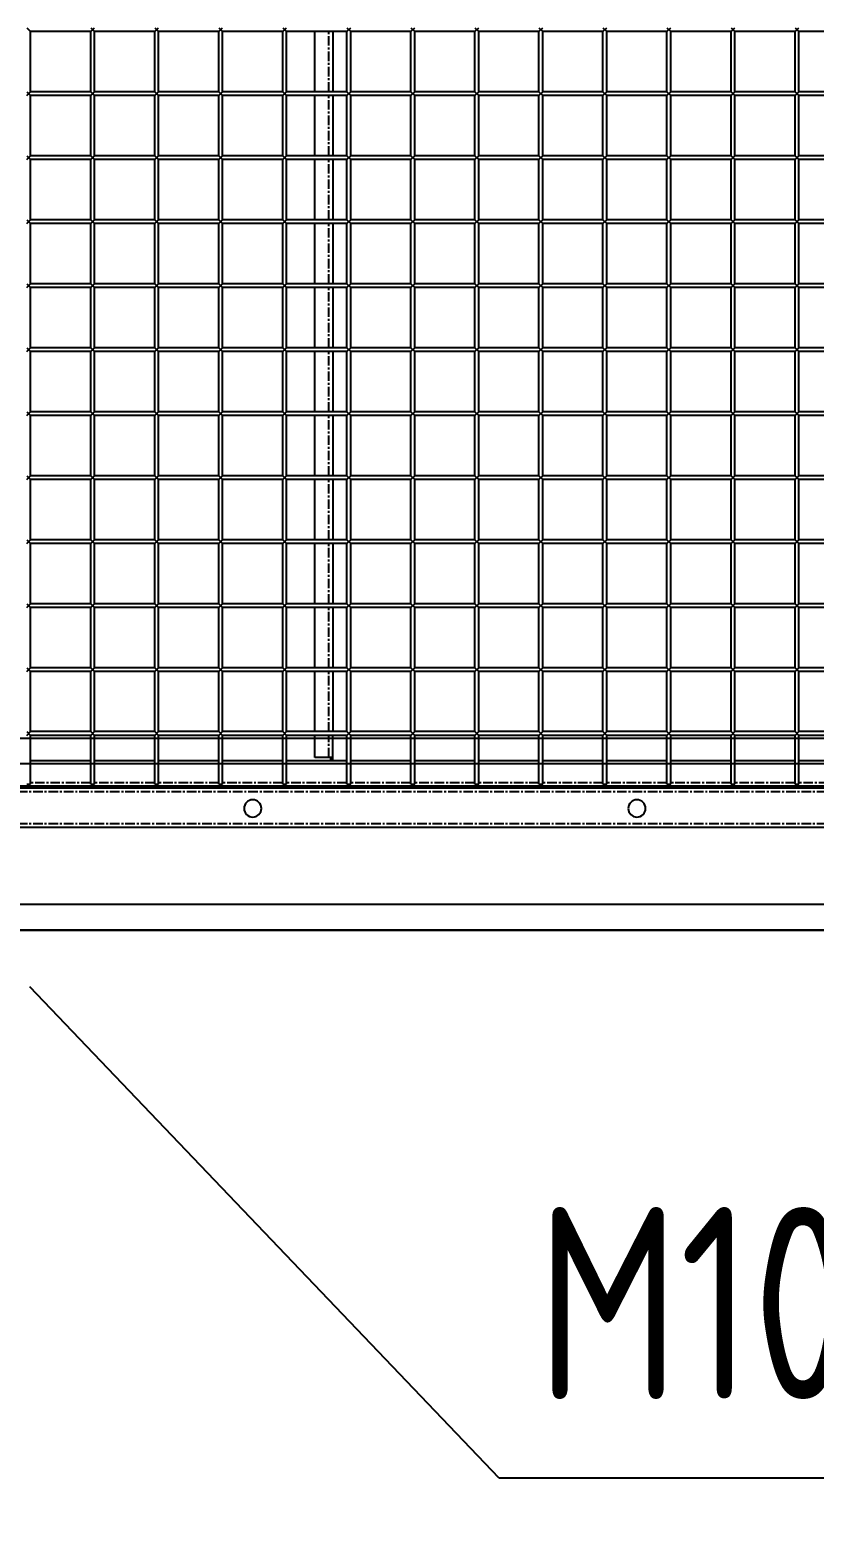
# Model space of a CAD drawing. Header units: millimetres. Extents: x -198529 to 244266, y -64 to 158464.
# Drawn here: x -168983 to -168370, y 93999 to 95157 of the extents above; entities that cross this region are included whole.
import ezdxf

# ---------------------------------------------------------------- set-up
doc = ezdxf.new("R2010")
doc.units = ezdxf.units.MM
doc.linetypes.add('CENTER', pattern=[12, 7.5, -1.5, 1.5, -1.5])
for name, color, linetype in [('0-DCC', 30, 'Continuous'), ('0-DCC-STRUC', 180, 'Continuous'), ('0-DCC-STRUC-T', 4, 'Continuous'), ('COIL-BANK', 8, 'Continuous')]:
    doc.layers.add(name, color=color, linetype=linetype)
doc.styles.add('DIM_FONT', font='SIMPLEX', dxfattribs={"width": 0.7, "bigfont": 'GBCBIG'})
doc.styles.add('EDRI-COM', font='tssdeng.shx', dxfattribs={"width": 0.8, "bigfont": 'hztxt.shx'})
doc.dimstyles.new('DIM-1', dxfattribs={"dimtxt": 150, "dimasz": 100, "dimexe": 100, "dimexo": 100, "dimgap": 100, "dimtad": 1, "dimdec": 0, "dimzin": 12, "dimdsep": 46, "dimtxsty": 'DIM_FONT', "dimblk": 'ARCHTICK', "dimcen": 2.5, "dimclrd": 256, "dimclre": 256, "dimclrt": 256, "dimadec": 0, "dimazin": 3, "dimtfac": 1, "dimtdec": 0, "dimtix": 1, "dimtmove": 2, "dimatfit": 3, "dimfxl": 1, "dimlwd": -1, "dimlwe": -1, "dimarcsym": 0})

# ---------------------------------------------------------------- blocks, each defined once
blk = doc.blocks.new('_ArchTick')
at = {"color": 0, "linetype": 'ByBlock', "const_width": 0.4}
blk.add_lwpolyline([(-0.5, -0.5), (0.5, 0.5)], dxfattribs=at)
blk = doc.blocks.new('*D71')
at = {"layer": '0-DCC-STRUC-T', "transparency": 16777216}
for p, q in [((-173645.8, 94353), (-173645.8, 92462)), ((-166445.8, 94353), (-166445.8, 92462)), ((-173645.8, 92562), (-166445.8, 92562))]:
    blk.add_line(p, q, dxfattribs=at)
at = {"layer": 'Defpoints', "color": 0, "transparency": 16777216}
for p in [(-173645.8, 94453), (-166445.8, 94453), (-166445.8, 92562)]:
    blk.add_point(p, dxfattribs=at)
at = {"layer": '0-DCC-STRUC-T', "transparency": 16777216, "xscale": 100, "yscale": 100, "zscale": 100, "rotation": 180}
blk.add_blockref('_ArchTick', (-173645.8, 92562), dxfattribs=at)
at = {"layer": '0-DCC-STRUC-T', "transparency": 16777216, "xscale": 100, "yscale": 100, "zscale": 100}
blk.add_blockref('_ArchTick', (-166445.8, 92562), dxfattribs=at)
at = {"layer": '0-DCC-STRUC-T', "transparency": 16777216, "insert": (-170045.8, 92737), "char_height": 150, "attachment_point": 5, "style": 'DIM_FONT'}
blk.add_mtext('7200', dxfattribs=at)
blk = doc.blocks.new('*D73')
at = {"layer": '0-DCC-STRUC-T', "transparency": 16777216}
for p, q in [((-170045.5, 94353), (-170045.5, 93022)), ((-166445.8, 94353), (-166445.8, 93022)), ((-166445.8, 93122), (-170045.5, 93122))]:
    blk.add_line(p, q, dxfattribs=at)
at = {"layer": 'Defpoints', "color": 0, "transparency": 16777216}
for p in [(-170045.5, 94453), (-166445.8, 94453), (-170045.5, 93122)]:
    blk.add_point(p, dxfattribs=at)
at = {"layer": '0-DCC-STRUC-T', "transparency": 16777216, "xscale": 100, "yscale": 100, "zscale": 100, "rotation": 180}
blk.add_blockref('_ArchTick', (-170045.5, 93122), dxfattribs=at)
at = {"layer": '0-DCC-STRUC-T', "transparency": 16777216, "xscale": 100, "yscale": 100, "zscale": 100}
blk.add_blockref('_ArchTick', (-166445.8, 93122), dxfattribs=at)
at = {"layer": '0-DCC-STRUC-T', "transparency": 16777216, "insert": (-168245.7, 93297), "char_height": 150, "attachment_point": 5, "style": 'DIM_FONT'}
blk.add_mtext('3600', dxfattribs=at)
blk = doc.blocks.new('DCC2850x1800(右)')
at = {"color": 0, "linetype": 'Continuous'}
for p, q in [((64092.5, -73856.5), (64139.5, -73856.5)), ((64142.5, -73853.5), (64139.5, -73856.5)), ((64142.5, -73856.5), (64139.5, -73853.5)), ((64139.5, -73903.5), (64139.5, -73856.5)), ((64142.5, -73856.5), (64189.5, -73856.5)), ((64142.5, -73903.5), (64142.5, -73856.5)), ((64192.5, -73853.5), (64189.5, -73856.5)), ((64192.5, -73856.5), (64189.5, -73853.5)), ((64189.5, -73903.5), (64189.5, -73856.5)), ((64192.5, -73856.5), (64239.5, -73856.5)), ((64192.5, -73903.5), (64192.5, -73856.5)), ((64242.5, -73853.5), (64239.5, -73856.5)), ((64242.5, -73856.5), (64239.5, -73853.5)), ((64239.5, -73903.5), (64239.5, -73856.5)), ((64242.5, -73856.5), (64289.5, -73856.5)), ((64242.5, -73903.5), (64242.5, -73856.5)), ((64292.5, -73853.5), (64289.5, -73856.5)), ((64292.5, -73856.5), (64289.5, -73853.5)), ((64289.5, -73903.5), (64289.5, -73856.5)), ((64292.5, -73856.5), (64339.5, -73856.5)), ((64292.5, -73903.5), (64292.5, -73856.5)), ((64342.5, -73853.5), (64339.5, -73856.5)), ((64342.5, -73856.5), (64339.5, -73853.5)), ((64339.5, -73903.5), (64339.5, -73856.5)), ((64342.5, -73856.5), (64389.5, -73856.5)), ((64342.5, -73903.5), (64342.5, -73856.5)), ((64392.5, -73853.5), (64389.5, -73856.5)), ((64392.5, -73856.5), (64389.5, -73853.5)), ((64389.5, -73903.5), (64389.5, -73856.5)), ((64392.5, -73856.5), (64439.5, -73856.5)), ((64392.5, -73903.5), (64392.5, -73856.5)), ((64442.5, -73853.5), (64439.5, -73856.5)), ((64442.5, -73856.5), (64439.5, -73853.5)), ((64439.5, -73903.5), (64439.5, -73856.5)), ((64442.5, -73903.5), (64442.5, -73856.5)), ((64442.5, -73856.5), (64489.5, -73856.5)), ((64492.5, -73853.5), (64489.5, -73856.5)), ((64492.5, -73856.5), (64489.5, -73853.5)), ((64489.5, -73903.5), (64489.5, -73856.5)), ((64492.5, -73903.5), (64492.5, -73856.5)), ((64492.5, -73856.5), (64539.5, -73856.5)), ((64503.5, -73856.5), (64503.5, -73903.5)), ((64517.5, -73903.5), (64517.5, -73856.5)), ((64542.5, -73853.5), (64539.5, -73856.5)), ((64542.5, -73856.5), (64539.5, -73853.5)), ((64539.5, -73903.5), (64539.5, -73856.5)), ((64542.5, -73903.5), (64542.5, -73856.5)), ((64542.5, -73856.5), (64589.5, -73856.5)), ((64592.5, -73853.5), (64589.5, -73856.5)), ((64592.5, -73856.5), (64589.5, -73853.5)), ((64589.5, -73903.5), (64589.5, -73856.5)), ((64592.5, -73903.5), (64592.5, -73856.5)), ((64592.5, -73856.5), (64639.5, -73856.5)), ((64642.5, -73853.5), (64639.5, -73856.5)), ((64642.5, -73856.5), (64639.5, -73853.5)), ((64639.5, -73903.5), (64639.5, -73856.5)), ((64642.5, -73903.5), (64642.5, -73856.5)), ((64642.5, -73856.5), (64689.5, -73856.5)), ((64692.5, -73853.5), (64689.5, -73856.5)), ((64692.5, -73856.5), (64689.5, -73853.5)), ((64689.5, -73903.5), (64689.5, -73856.5)), ((64692.5, -73903.5), (64692.5, -73856.5)), ((64692.5, -73856.5), (64739.5, -73856.5)), ((64742.5, -73853.5), (64739.5, -73856.5)), ((64739.5, -73903.5), (64739.5, -73856.5)), ((64092.5, -73903.5), (64139.5, -73903.5)), ((64092.5, -73906.5), (64139.5, -73906.5)), ((64142.5, -73903.5), (64139.5, -73906.5)), ((64142.5, -73906.5), (64139.5, -73903.5)), ((64139.5, -73953.5), (64139.5, -73906.5)), ((64142.5, -73903.5), (64189.5, -73903.5)), ((64142.5, -73906.5), (64189.5, -73906.5)), ((64142.5, -73953.5), (64142.5, -73906.5)), ((64192.5, -73903.5), (64189.5, -73906.5)), ((64192.5, -73906.5), (64189.5, -73903.5)), ((64189.5, -73953.5), (64189.5, -73906.5)), ((64192.5, -73903.5), (64239.5, -73903.5)), ((64192.5, -73906.5), (64239.5, -73906.5)), ((64192.5, -73953.5), (64192.5, -73906.5)), ((64242.5, -73903.5), (64239.5, -73906.5)), ((64242.5, -73906.5), (64239.5, -73903.5)), ((64239.5, -73953.5), (64239.5, -73906.5)), ((64242.5, -73903.5), (64289.5, -73903.5)), ((64242.5, -73906.5), (64289.5, -73906.5)), ((64242.5, -73953.5), (64242.5, -73906.5)), ((64292.5, -73903.5), (64289.5, -73906.5)), ((64292.5, -73906.5), (64289.5, -73903.5)), ((64289.5, -73953.5), (64289.5, -73906.5)), ((64292.5, -73903.5), (64339.5, -73903.5)), ((64292.5, -73906.5), (64339.5, -73906.5)), ((64292.5, -73953.5), (64292.5, -73906.5)), ((64342.5, -73903.5), (64339.5, -73906.5)), ((64342.5, -73906.5), (64339.5, -73903.5)), ((64339.5, -73953.5), (64339.5, -73906.5)), ((64342.5, -73903.5), (64389.5, -73903.5)), ((64342.5, -73906.5), (64389.5, -73906.5)), ((64342.5, -73953.5), (64342.5, -73906.5)), ((64392.5, -73903.5), (64389.5, -73906.5)), ((64392.5, -73906.5), (64389.5, -73903.5)), ((64389.5, -73953.5), (64389.5, -73906.5)), ((64392.5, -73903.5), (64439.5, -73903.5)), ((64392.5, -73906.5), (64439.5, -73906.5)), ((64392.5, -73953.5), (64392.5, -73906.5)), ((64442.5, -73903.5), (64439.5, -73906.5)), ((64442.5, -73906.5), (64439.5, -73903.5)), ((64439.5, -73953.5), (64439.5, -73906.5)), ((64442.5, -73903.5), (64489.5, -73903.5)), ((64442.5, -73906.5), (64489.5, -73906.5)), ((64442.5, -73953.5), (64442.5, -73906.5)), ((64492.5, -73903.5), (64489.5, -73906.5)), ((64492.5, -73906.5), (64489.5, -73903.5)), ((64489.5, -73953.5), (64489.5, -73906.5)), ((64492.5, -73903.5), (64539.5, -73903.5)), ((64492.5, -73906.5), (64539.5, -73906.5)), ((64492.5, -73953.5), (64492.5, -73906.5)), ((64503.5, -73906.5), (64503.5, -73953.5)), ((64517.5, -73953.5), (64517.5, -73906.5)), ((64542.5, -73903.5), (64539.5, -73906.5)), ((64542.5, -73906.5), (64539.5, -73903.5)), ((64539.5, -73953.5), (64539.5, -73906.5)), ((64542.5, -73903.5), (64589.5, -73903.5)), ((64542.5, -73906.5), (64589.5, -73906.5)), ((64542.5, -73953.5), (64542.5, -73906.5)), ((64592.5, -73903.5), (64589.5, -73906.5)), ((64592.5, -73906.5), (64589.5, -73903.5)), ((64589.5, -73953.5), (64589.5, -73906.5)), ((64592.5, -73903.5), (64639.5, -73903.5)), ((64592.5, -73953.5), (64592.5, -73906.5)), ((64592.5, -73906.5), (64639.5, -73906.5)), ((64642.5, -73903.5), (64639.5, -73906.5)), ((64642.5, -73906.5), (64639.5, -73903.5)), ((64639.5, -73953.5), (64639.5, -73906.5)), ((64642.5, -73903.5), (64689.5, -73903.5)), ((64642.5, -73953.5), (64642.5, -73906.5)), ((64642.5, -73906.5), (64689.5, -73906.5)), ((64692.5, -73903.5), (64689.5, -73906.5)), ((64692.5, -73906.5), (64689.5, -73903.5)), ((64689.5, -73953.5), (64689.5, -73906.5)), ((64692.5, -73903.5), (64739.5, -73903.5)), ((64692.5, -73953.5), (64692.5, -73906.5)), ((64692.5, -73906.5), (64739.5, -73906.5)), ((64742.5, -73903.5), (64739.5, -73906.5)), ((64742.5, -73906.5), (64739.5, -73903.5)), ((64739.5, -73953.5), (64739.5, -73906.5)), ((64092.5, -73953.5), (64139.5, -73953.5)), ((64142.5, -73953.5), (64139.5, -73956.5)), ((64142.5, -73956.5), (64139.5, -73953.5)), ((64142.5, -73953.5), (64189.5, -73953.5)), ((64192.5, -73953.5), (64189.5, -73956.5)), ((64192.5, -73956.5), (64189.5, -73953.5)), ((64192.5, -73953.5), (64239.5, -73953.5)), ((64242.5, -73953.5), (64239.5, -73956.5)), ((64242.5, -73956.5), (64239.5, -73953.5)), ((64242.5, -73953.5), (64289.5, -73953.5)), ((64292.5, -73953.5), (64289.5, -73956.5)), ((64292.5, -73956.5), (64289.5, -73953.5)), ((64292.5, -73953.5), (64339.5, -73953.5)), ((64342.5, -73953.5), (64339.5, -73956.5)), ((64342.5, -73956.5), (64339.5, -73953.5)), ((64342.5, -73953.5), (64389.5, -73953.5)), ((64392.5, -73953.5), (64389.5, -73956.5)), ((64392.5, -73956.5), (64389.5, -73953.5)), ((64392.5, -73953.5), (64439.5, -73953.5)), ((64442.5, -73953.5), (64439.5, -73956.5)), ((64442.5, -73956.5), (64439.5, -73953.5)), ((64442.5, -73953.5), (64489.5, -73953.5)), ((64492.5, -73953.5), (64489.5, -73956.5)), ((64492.5, -73956.5), (64489.5, -73953.5)), ((64492.5, -73953.5), (64539.5, -73953.5)), ((64542.5, -73953.5), (64539.5, -73956.5)), ((64542.5, -73956.5), (64539.5, -73953.5)), ((64542.5, -73953.5), (64589.5, -73953.5)), ((64592.5, -73953.5), (64589.5, -73956.5)), ((64592.5, -73956.5), (64589.5, -73953.5)), ((64592.5, -73953.5), (64639.5, -73953.5)), ((64642.5, -73953.5), (64639.5, -73956.5)), ((64642.5, -73956.5), (64639.5, -73953.5)), ((64642.5, -73953.5), (64689.5, -73953.5)), ((64692.5, -73953.5), (64689.5, -73956.5)), ((64692.5, -73956.5), (64689.5, -73953.5)), ((64692.5, -73953.5), (64739.5, -73953.5)), ((64742.5, -73953.5), (64739.5, -73956.5)), ((64742.5, -73956.5), (64739.5, -73953.5)), ((64092.5, -73956.5), (64139.5, -73956.5)), ((64139.5, -74003.5), (64139.5, -73956.5)), ((64142.5, -73956.5), (64189.5, -73956.5)), ((64142.5, -74003.5), (64142.5, -73956.5)), ((64189.5, -74003.5), (64189.5, -73956.5)), ((64192.5, -73956.5), (64239.5, -73956.5)), ((64192.5, -74003.5), (64192.5, -73956.5)), ((64239.5, -74003.5), (64239.5, -73956.5)), ((64242.5, -73956.5), (64289.5, -73956.5)), ((64242.5, -74003.5), (64242.5, -73956.5)), ((64289.5, -74003.5), (64289.5, -73956.5)), ((64292.5, -73956.5), (64339.5, -73956.5)), ((64292.5, -74003.5), (64292.5, -73956.5)), ((64339.5, -74003.5), (64339.5, -73956.5)), ((64342.5, -73956.5), (64389.5, -73956.5)), ((64342.5, -74003.5), (64342.5, -73956.5)), ((64389.5, -74003.5), (64389.5, -73956.5)), ((64392.5, -73956.5), (64439.5, -73956.5)), ((64392.5, -74003.5), (64392.5, -73956.5)), ((64439.5, -74003.5), (64439.5, -73956.5)), ((64442.5, -73956.5), (64489.5, -73956.5)), ((64442.5, -74003.5), (64442.5, -73956.5)), ((64489.5, -74003.5), (64489.5, -73956.5)), ((64492.5, -73956.5), (64539.5, -73956.5)), ((64492.5, -74003.5), (64492.5, -73956.5)), ((64503.5, -73956.5), (64503.5, -74003.5)), ((64517.5, -74003.5), (64517.5, -73956.5)), ((64539.5, -74003.5), (64539.5, -73956.5)), ((64542.5, -73956.5), (64589.5, -73956.5)), ((64542.5, -74003.5), (64542.5, -73956.5)), ((64589.5, -74003.5), (64589.5, -73956.5)), ((64592.5, -74003.5), (64592.5, -73956.5)), ((64592.5, -73956.5), (64639.5, -73956.5)), ((64639.5, -74003.5), (64639.5, -73956.5)), ((64642.5, -74003.5), (64642.5, -73956.5)), ((64642.5, -73956.5), (64689.5, -73956.5)), ((64689.5, -74003.5), (64689.5, -73956.5)), ((64692.5, -74003.5), (64692.5, -73956.5)), ((64692.5, -73956.5), (64739.5, -73956.5)), ((64739.5, -74003.5), (64739.5, -73956.5)), ((64092.5, -74003.5), (64139.5, -74003.5)), ((64092.5, -74006.5), (64139.5, -74006.5)), ((64142.5, -74003.5), (64139.5, -74006.5)), ((64142.5, -74006.5), (64139.5, -74003.5)), ((64139.5, -74053.5), (64139.5, -74006.5)), ((64142.5, -74003.5), (64189.5, -74003.5)), ((64142.5, -74006.5), (64189.5, -74006.5)), ((64142.5, -74053.5), (64142.5, -74006.5)), ((64192.5, -74003.5), (64189.5, -74006.5)), ((64192.5, -74006.5), (64189.5, -74003.5)), ((64189.5, -74053.5), (64189.5, -74006.5)), ((64192.5, -74003.5), (64239.5, -74003.5)), ((64192.5, -74006.5), (64239.5, -74006.5)), ((64192.5, -74053.5), (64192.5, -74006.5)), ((64242.5, -74003.5), (64239.5, -74006.5)), ((64242.5, -74006.5), (64239.5, -74003.5)), ((64239.5, -74053.5), (64239.5, -74006.5)), ((64242.5, -74003.5), (64289.5, -74003.5)), ((64242.5, -74006.5), (64289.5, -74006.5)), ((64242.5, -74053.5), (64242.5, -74006.5)), ((64292.5, -74003.5), (64289.5, -74006.5)), ((64292.5, -74006.5), (64289.5, -74003.5)), ((64289.5, -74053.5), (64289.5, -74006.5)), ((64292.5, -74003.5), (64339.5, -74003.5)), ((64292.5, -74006.5), (64339.5, -74006.5)), ((64292.5, -74053.5), (64292.5, -74006.5)), ((64342.5, -74003.5), (64339.5, -74006.5)), ((64342.5, -74006.5), (64339.5, -74003.5)), ((64339.5, -74053.5), (64339.5, -74006.5)), ((64342.5, -74003.5), (64389.5, -74003.5)), ((64342.5, -74006.5), (64389.5, -74006.5)), ((64342.5, -74053.5), (64342.5, -74006.5)), ((64392.5, -74003.5), (64389.5, -74006.5)), ((64392.5, -74006.5), (64389.5, -74003.5)), ((64389.5, -74053.5), (64389.5, -74006.5)), ((64392.5, -74003.5), (64439.5, -74003.5)), ((64392.5, -74006.5), (64439.5, -74006.5)), ((64392.5, -74053.5), (64392.5, -74006.5)), ((64442.5, -74003.5), (64439.5, -74006.5)), ((64442.5, -74006.5), (64439.5, -74003.5)), ((64439.5, -74053.5), (64439.5, -74006.5)), ((64442.5, -74003.5), (64489.5, -74003.5)), ((64442.5, -74006.5), (64489.5, -74006.5)), ((64442.5, -74053.5), (64442.5, -74006.5)), ((64492.5, -74003.5), (64489.5, -74006.5)), ((64492.5, -74006.5), (64489.5, -74003.5)), ((64489.5, -74053.5), (64489.5, -74006.5)), ((64492.5, -74003.5), (64539.5, -74003.5)), ((64492.5, -74006.5), (64539.5, -74006.5)), ((64492.5, -74053.5), (64492.5, -74006.5)), ((64503.5, -74006.5), (64503.5, -74053.5)), ((64517.5, -74053.5), (64517.5, -74006.5)), ((64542.5, -74003.5), (64539.5, -74006.5)), ((64542.5, -74006.5), (64539.5, -74003.5)), ((64539.5, -74053.5), (64539.5, -74006.5)), ((64542.5, -74003.5), (64589.5, -74003.5)), ((64542.5, -74006.5), (64589.5, -74006.5)), ((64542.5, -74053.5), (64542.5, -74006.5)), ((64592.5, -74003.5), (64589.5, -74006.5)), ((64592.5, -74006.5), (64589.5, -74003.5)), ((64589.5, -74053.5), (64589.5, -74006.5)), ((64592.5, -74003.5), (64639.5, -74003.5)), ((64592.5, -74053.5), (64592.5, -74006.5)), ((64592.5, -74006.5), (64639.5, -74006.5)), ((64642.5, -74003.5), (64639.5, -74006.5)), ((64642.5, -74006.5), (64639.5, -74003.5)), ((64639.5, -74053.5), (64639.5, -74006.5)), ((64642.5, -74003.5), (64689.5, -74003.5)), ((64642.5, -74053.5), (64642.5, -74006.5)), ((64642.5, -74006.5), (64689.5, -74006.5)), ((64692.5, -74003.5), (64689.5, -74006.5)), ((64692.5, -74006.5), (64689.5, -74003.5)), ((64689.5, -74053.5), (64689.5, -74006.5)), ((64692.5, -74003.5), (64739.5, -74003.5)), ((64692.5, -74053.5), (64692.5, -74006.5)), ((64692.5, -74006.5), (64739.5, -74006.5)), ((64742.5, -74003.5), (64739.5, -74006.5)), ((64742.5, -74006.5), (64739.5, -74003.5)), ((64739.5, -74053.5), (64739.5, -74006.5)), ((64092.5, -74053.5), (64139.5, -74053.5)), ((64092.5, -74056.5), (64139.5, -74056.5)), ((64142.5, -74053.5), (64139.5, -74056.5)), ((64142.5, -74056.5), (64139.5, -74053.5)), ((64139.5, -74103.5), (64139.5, -74056.5)), ((64142.5, -74053.5), (64189.5, -74053.5)), ((64142.5, -74056.5), (64189.5, -74056.5)), ((64142.5, -74103.5), (64142.5, -74056.5)), ((64192.5, -74053.5), (64189.5, -74056.5)), ((64192.5, -74056.5), (64189.5, -74053.5)), ((64189.5, -74103.5), (64189.5, -74056.5)), ((64192.5, -74053.5), (64239.5, -74053.5)), ((64192.5, -74056.5), (64239.5, -74056.5)), ((64192.5, -74103.5), (64192.5, -74056.5)), ((64242.5, -74053.5), (64239.5, -74056.5)), ((64242.5, -74056.5), (64239.5, -74053.5)), ((64239.5, -74103.5), (64239.5, -74056.5)), ((64242.5, -74053.5), (64289.5, -74053.5)), ((64242.5, -74056.5), (64289.5, -74056.5)), ((64242.5, -74103.5), (64242.5, -74056.5)), ((64292.5, -74053.5), (64289.5, -74056.5)), ((64292.5, -74056.5), (64289.5, -74053.5)), ((64289.5, -74103.5), (64289.5, -74056.5)), ((64292.5, -74053.5), (64339.5, -74053.5)), ((64292.5, -74056.5), (64339.5, -74056.5)), ((64292.5, -74103.5), (64292.5, -74056.5)), ((64342.5, -74053.5), (64339.5, -74056.5)), ((64342.5, -74056.5), (64339.5, -74053.5)), ((64339.5, -74103.5), (64339.5, -74056.5)), ((64342.5, -74053.5), (64389.5, -74053.5)), ((64342.5, -74056.5), (64389.5, -74056.5)), ((64342.5, -74103.5), (64342.5, -74056.5)), ((64392.5, -74053.5), (64389.5, -74056.5)), ((64392.5, -74056.5), (64389.5, -74053.5)), ((64389.5, -74103.5), (64389.5, -74056.5)), ((64392.5, -74053.5), (64439.5, -74053.5)), ((64392.5, -74056.5), (64439.5, -74056.5)), ((64392.5, -74103.5), (64392.5, -74056.5)), ((64442.5, -74053.5), (64439.5, -74056.5)), ((64442.5, -74056.5), (64439.5, -74053.5)), ((64439.5, -74103.5), (64439.5, -74056.5)), ((64442.5, -74053.5), (64489.5, -74053.5)), ((64442.5, -74056.5), (64489.5, -74056.5)), ((64442.5, -74103.5), (64442.5, -74056.5)), ((64492.5, -74053.5), (64489.5, -74056.5)), ((64492.5, -74056.5), (64489.5, -74053.5)), ((64489.5, -74103.5), (64489.5, -74056.5)), ((64492.5, -74053.5), (64539.5, -74053.5)), ((64492.5, -74056.5), (64539.5, -74056.5)), ((64492.5, -74103.5), (64492.5, -74056.5)), ((64503.5, -74056.5), (64503.5, -74103.5)), ((64517.5, -74103.5), (64517.5, -74056.5)), ((64542.5, -74053.5), (64539.5, -74056.5)), ((64542.5, -74056.5), (64539.5, -74053.5)), ((64539.5, -74103.5), (64539.5, -74056.5)), ((64542.5, -74053.5), (64589.5, -74053.5)), ((64542.5, -74056.5), (64589.5, -74056.5)), ((64542.5, -74103.5), (64542.5, -74056.5)), ((64592.5, -74053.5), (64589.5, -74056.5)), ((64592.5, -74056.5), (64589.5, -74053.5)), ((64589.5, -74103.5), (64589.5, -74056.5)), ((64592.5, -74053.5), (64639.5, -74053.5)), ((64592.5, -74056.5), (64639.5, -74056.5)), ((64592.5, -74103.5), (64592.5, -74056.5)), ((64642.5, -74053.5), (64639.5, -74056.5)), ((64642.5, -74056.5), (64639.5, -74053.5)), ((64639.5, -74103.5), (64639.5, -74056.5)), ((64642.5, -74053.5), (64689.5, -74053.5)), ((64642.5, -74056.5), (64689.5, -74056.5)), ((64642.5, -74103.5), (64642.5, -74056.5)), ((64692.5, -74053.5), (64689.5, -74056.5)), ((64692.5, -74056.5), (64689.5, -74053.5)), ((64689.5, -74103.5), (64689.5, -74056.5)), ((64692.5, -74053.5), (64739.5, -74053.5)), ((64692.5, -74103.5), (64692.5, -74056.5)), ((64692.5, -74056.5), (64739.5, -74056.5)), ((64742.5, -74053.5), (64739.5, -74056.5)), ((64742.5, -74056.5), (64739.5, -74053.5)), ((64739.5, -74103.5), (64739.5, -74056.5)), ((64092.5, -74103.5), (64139.5, -74103.5)), ((64142.5, -74103.5), (64139.5, -74106.5)), ((64142.5, -74106.5), (64139.5, -74103.5)), ((64142.5, -74103.5), (64189.5, -74103.5)), ((64192.5, -74103.5), (64189.5, -74106.5)), ((64192.5, -74106.5), (64189.5, -74103.5)), ((64192.5, -74103.5), (64239.5, -74103.5)), ((64242.5, -74103.5), (64239.5, -74106.5)), ((64242.5, -74106.5), (64239.5, -74103.5)), ((64242.5, -74103.5), (64289.5, -74103.5)), ((64292.5, -74103.5), (64289.5, -74106.5)), ((64292.5, -74106.5), (64289.5, -74103.5)), ((64292.5, -74103.5), (64339.5, -74103.5)), ((64342.5, -74103.5), (64339.5, -74106.5)), ((64342.5, -74106.5), (64339.5, -74103.5)), ((64342.5, -74103.5), (64389.5, -74103.5)), ((64392.5, -74103.5), (64389.5, -74106.5)), ((64392.5, -74106.5), (64389.5, -74103.5)), ((64392.5, -74103.5), (64439.5, -74103.5)), ((64442.5, -74103.5), (64439.5, -74106.5)), ((64442.5, -74106.5), (64439.5, -74103.5)), ((64442.5, -74103.5), (64489.5, -74103.5)), ((64492.5, -74103.5), (64489.5, -74106.5)), ((64492.5, -74106.5), (64489.5, -74103.5)), ((64492.5, -74103.5), (64539.5, -74103.5)), ((64542.5, -74103.5), (64539.5, -74106.5)), ((64542.5, -74106.5), (64539.5, -74103.5)), ((64542.5, -74103.5), (64589.5, -74103.5)), ((64592.5, -74103.5), (64589.5, -74106.5)), ((64592.5, -74106.5), (64589.5, -74103.5)), ((64592.5, -74103.5), (64639.5, -74103.5)), ((64642.5, -74103.5), (64639.5, -74106.5)), ((64642.5, -74106.5), (64639.5, -74103.5)), ((64642.5, -74103.5), (64689.5, -74103.5)), ((64692.5, -74103.5), (64689.5, -74106.5)), ((64692.5, -74106.5), (64689.5, -74103.5)), ((64692.5, -74103.5), (64739.5, -74103.5)), ((64742.5, -74103.5), (64739.5, -74106.5)), ((64742.5, -74106.5), (64739.5, -74103.5)), ((64092.5, -74106.5), (64139.5, -74106.5)), ((64139.5, -74153.5), (64139.5, -74106.5)), ((64142.5, -74106.5), (64189.5, -74106.5)), ((64142.5, -74153.5), (64142.5, -74106.5)), ((64189.5, -74153.5), (64189.5, -74106.5)), ((64192.5, -74106.5), (64239.5, -74106.5)), ((64192.5, -74153.5), (64192.5, -74106.5)), ((64239.5, -74153.5), (64239.5, -74106.5)), ((64242.5, -74106.5), (64289.5, -74106.5)), ((64242.5, -74153.5), (64242.5, -74106.5)), ((64289.5, -74153.5), (64289.5, -74106.5)), ((64292.5, -74106.5), (64339.5, -74106.5)), ((64292.5, -74153.5), (64292.5, -74106.5)), ((64339.5, -74153.5), (64339.5, -74106.5)), ((64342.5, -74106.5), (64389.5, -74106.5)), ((64342.5, -74153.5), (64342.5, -74106.5)), ((64389.5, -74153.5), (64389.5, -74106.5)), ((64392.5, -74106.5), (64439.5, -74106.5)), ((64392.5, -74153.5), (64392.5, -74106.5)), ((64439.5, -74153.5), (64439.5, -74106.5)), ((64442.5, -74106.5), (64489.5, -74106.5)), ((64442.5, -74153.5), (64442.5, -74106.5)), ((64489.5, -74153.5), (64489.5, -74106.5)), ((64492.5, -74106.5), (64539.5, -74106.5)), ((64492.5, -74153.5), (64492.5, -74106.5)), ((64503.5, -74106.5), (64503.5, -74153.5)), ((64517.5, -74153.5), (64517.5, -74106.5)), ((64539.5, -74153.5), (64539.5, -74106.5)), ((64542.5, -74106.5), (64589.5, -74106.5)), ((64542.5, -74153.5), (64542.5, -74106.5)), ((64589.5, -74153.5), (64589.5, -74106.5)), ((64592.5, -74106.5), (64639.5, -74106.5)), ((64592.5, -74153.5), (64592.5, -74106.5)), ((64639.5, -74153.5), (64639.5, -74106.5)), ((64642.5, -74106.5), (64689.5, -74106.5)), ((64642.5, -74153.5), (64642.5, -74106.5)), ((64689.5, -74153.5), (64689.5, -74106.5)), ((64692.5, -74153.5), (64692.5, -74106.5)), ((64692.5, -74106.5), (64739.5, -74106.5)), ((64739.5, -74153.5), (64739.5, -74106.5)), ((64092.5, -74153.5), (64139.5, -74153.5)), ((64092.5, -74156.5), (64139.5, -74156.5)), ((64142.5, -74153.5), (64139.5, -74156.5)), ((64142.5, -74156.5), (64139.5, -74153.5)), ((64139.5, -74203.5), (64139.5, -74156.5)), ((64142.5, -74153.5), (64189.5, -74153.5)), ((64142.5, -74156.5), (64189.5, -74156.5)), ((64142.5, -74203.5), (64142.5, -74156.5)), ((64192.5, -74153.5), (64189.5, -74156.5)), ((64192.5, -74156.5), (64189.5, -74153.5)), ((64189.5, -74203.5), (64189.5, -74156.5)), ((64192.5, -74153.5), (64239.5, -74153.5)), ((64192.5, -74156.5), (64239.5, -74156.5)), ((64192.5, -74203.5), (64192.5, -74156.5)), ((64242.5, -74153.5), (64239.5, -74156.5)), ((64242.5, -74156.5), (64239.5, -74153.5)), ((64239.5, -74203.5), (64239.5, -74156.5)), ((64242.5, -74153.5), (64289.5, -74153.5)), ((64242.5, -74156.5), (64289.5, -74156.5)), ((64242.5, -74203.5), (64242.5, -74156.5)), ((64292.5, -74153.5), (64289.5, -74156.5)), ((64292.5, -74156.5), (64289.5, -74153.5)), ((64289.5, -74203.5), (64289.5, -74156.5)), ((64292.5, -74153.5), (64339.5, -74153.5)), ((64292.5, -74156.5), (64339.5, -74156.5)), ((64292.5, -74203.5), (64292.5, -74156.5)), ((64342.5, -74153.5), (64339.5, -74156.5)), ((64342.5, -74156.5), (64339.5, -74153.5)), ((64339.5, -74203.5), (64339.5, -74156.5)), ((64342.5, -74153.5), (64389.5, -74153.5)), ((64342.5, -74156.5), (64389.5, -74156.5)), ((64342.5, -74203.5), (64342.5, -74156.5)), ((64392.5, -74153.5), (64389.5, -74156.5)), ((64392.5, -74156.5), (64389.5, -74153.5)), ((64389.5, -74203.5), (64389.5, -74156.5)), ((64392.5, -74153.5), (64439.5, -74153.5)), ((64392.5, -74156.5), (64439.5, -74156.5)), ((64392.5, -74203.5), (64392.5, -74156.5)), ((64442.5, -74153.5), (64439.5, -74156.5)), ((64442.5, -74156.5), (64439.5, -74153.5)), ((64439.5, -74203.5), (64439.5, -74156.5)), ((64442.5, -74153.5), (64489.5, -74153.5)), ((64442.5, -74156.5), (64489.5, -74156.5)), ((64442.5, -74203.5), (64442.5, -74156.5)), ((64492.5, -74153.5), (64489.5, -74156.5)), ((64492.5, -74156.5), (64489.5, -74153.5)), ((64489.5, -74203.5), (64489.5, -74156.5)), ((64492.5, -74153.5), (64539.5, -74153.5)), ((64492.5, -74156.5), (64539.5, -74156.5)), ((64492.5, -74203.5), (64492.5, -74156.5)), ((64503.5, -74156.5), (64503.5, -74203.5)), ((64517.5, -74203.5), (64517.5, -74156.5)), ((64542.5, -74153.5), (64539.5, -74156.5)), ((64542.5, -74156.5), (64539.5, -74153.5)), ((64539.5, -74203.5), (64539.5, -74156.5)), ((64542.5, -74153.5), (64589.5, -74153.5)), ((64542.5, -74156.5), (64589.5, -74156.5)), ((64542.5, -74203.5), (64542.5, -74156.5)), ((64592.5, -74153.5), (64589.5, -74156.5)), ((64592.5, -74156.5), (64589.5, -74153.5)), ((64589.5, -74203.5), (64589.5, -74156.5)), ((64592.5, -74153.5), (64639.5, -74153.5)), ((64592.5, -74156.5), (64639.5, -74156.5)), ((64592.5, -74203.5), (64592.5, -74156.5)), ((64642.5, -74153.5), (64639.5, -74156.5)), ((64642.5, -74156.5), (64639.5, -74153.5)), ((64639.5, -74203.5), (64639.5, -74156.5)), ((64642.5, -74153.5), (64689.5, -74153.5)), ((64642.5, -74156.5), (64689.5, -74156.5)), ((64642.5, -74203.5), (64642.5, -74156.5)), ((64692.5, -74153.5), (64689.5, -74156.5)), ((64692.5, -74156.5), (64689.5, -74153.5)), ((64689.5, -74203.5), (64689.5, -74156.5)), ((64692.5, -74153.5), (64739.5, -74153.5)), ((64692.5, -74156.5), (64739.5, -74156.5)), ((64692.5, -74203.5), (64692.5, -74156.5)), ((64742.5, -74153.5), (64739.5, -74156.5)), ((64742.5, -74156.5), (64739.5, -74153.5)), ((64739.5, -74203.5), (64739.5, -74156.5)), ((64092.5, -74203.5), (64139.5, -74203.5)), ((64092.5, -74206.5), (64139.5, -74206.5)), ((64142.5, -74203.5), (64139.5, -74206.5)), ((64142.5, -74206.5), (64139.5, -74203.5)), ((64139.5, -74253.5), (64139.5, -74206.5)), ((64142.5, -74203.5), (64189.5, -74203.5)), ((64142.5, -74206.5), (64189.5, -74206.5)), ((64142.5, -74253.5), (64142.5, -74206.5)), ((64192.5, -74203.5), (64189.5, -74206.5)), ((64192.5, -74206.5), (64189.5, -74203.5)), ((64189.5, -74253.5), (64189.5, -74206.5)), ((64192.5, -74203.5), (64239.5, -74203.5)), ((64192.5, -74206.5), (64239.5, -74206.5)), ((64192.5, -74253.5), (64192.5, -74206.5)), ((64242.5, -74203.5), (64239.5, -74206.5)), ((64242.5, -74206.5), (64239.5, -74203.5)), ((64239.5, -74253.5), (64239.5, -74206.5)), ((64242.5, -74203.5), (64289.5, -74203.5)), ((64242.5, -74206.5), (64289.5, -74206.5)), ((64242.5, -74253.5), (64242.5, -74206.5)), ((64292.5, -74203.5), (64289.5, -74206.5)), ((64292.5, -74206.5), (64289.5, -74203.5)), ((64289.5, -74253.5), (64289.5, -74206.5)), ((64292.5, -74203.5), (64339.5, -74203.5)), ((64292.5, -74206.5), (64339.5, -74206.5)), ((64292.5, -74253.5), (64292.5, -74206.5)), ((64342.5, -74203.5), (64339.5, -74206.5)), ((64342.5, -74206.5), (64339.5, -74203.5)), ((64339.5, -74253.5), (64339.5, -74206.5)), ((64342.5, -74203.5), (64389.5, -74203.5)), ((64342.5, -74206.5), (64389.5, -74206.5)), ((64342.5, -74253.5), (64342.5, -74206.5)), ((64392.5, -74203.5), (64389.5, -74206.5)), ((64392.5, -74206.5), (64389.5, -74203.5)), ((64389.5, -74253.5), (64389.5, -74206.5)), ((64392.5, -74203.5), (64439.5, -74203.5)), ((64392.5, -74206.5), (64439.5, -74206.5)), ((64392.5, -74253.5), (64392.5, -74206.5)), ((64442.5, -74203.5), (64439.5, -74206.5)), ((64442.5, -74206.5), (64439.5, -74203.5)), ((64439.5, -74253.5), (64439.5, -74206.5)), ((64442.5, -74203.5), (64489.5, -74203.5)), ((64442.5, -74206.5), (64489.5, -74206.5)), ((64442.5, -74253.5), (64442.5, -74206.5)), ((64492.5, -74203.5), (64489.5, -74206.5)), ((64492.5, -74206.5), (64489.5, -74203.5)), ((64489.5, -74253.5), (64489.5, -74206.5)), ((64492.5, -74203.5), (64539.5, -74203.5)), ((64492.5, -74206.5), (64539.5, -74206.5)), ((64492.5, -74253.5), (64492.5, -74206.5)), ((64503.5, -74206.5), (64503.5, -74253.5)), ((64517.5, -74253.5), (64517.5, -74206.5)), ((64542.5, -74203.5), (64539.5, -74206.5)), ((64542.5, -74206.5), (64539.5, -74203.5)), ((64539.5, -74253.5), (64539.5, -74206.5)), ((64542.5, -74203.5), (64589.5, -74203.5)), ((64542.5, -74206.5), (64589.5, -74206.5)), ((64542.5, -74253.5), (64542.5, -74206.5)), ((64592.5, -74203.5), (64589.5, -74206.5)), ((64592.5, -74206.5), (64589.5, -74203.5)), ((64589.5, -74253.5), (64589.5, -74206.5)), ((64592.5, -74203.5), (64639.5, -74203.5)), ((64592.5, -74206.5), (64639.5, -74206.5)), ((64592.5, -74253.5), (64592.5, -74206.5)), ((64642.5, -74203.5), (64639.5, -74206.5)), ((64642.5, -74206.5), (64639.5, -74203.5)), ((64639.5, -74253.5), (64639.5, -74206.5)), ((64642.5, -74203.5), (64689.5, -74203.5)), ((64642.5, -74206.5), (64689.5, -74206.5)), ((64642.5, -74253.5), (64642.5, -74206.5)), ((64692.5, -74203.5), (64689.5, -74206.5)), ((64692.5, -74206.5), (64689.5, -74203.5)), ((64689.5, -74253.5), (64689.5, -74206.5)), ((64692.5, -74203.5), (64739.5, -74203.5)), ((64692.5, -74206.5), (64739.5, -74206.5)), ((64692.5, -74253.5), (64692.5, -74206.5)), ((64742.5, -74203.5), (64739.5, -74206.5)), ((64742.5, -74206.5), (64739.5, -74203.5)), ((64739.5, -74253.5), (64739.5, -74206.5)), ((64092.5, -74253.5), (64139.5, -74253.5)), ((64142.5, -74253.5), (64139.5, -74256.5)), ((64142.5, -74256.5), (64139.5, -74253.5)), ((64142.5, -74253.5), (64189.5, -74253.5)), ((64192.5, -74253.5), (64189.5, -74256.5)), ((64192.5, -74256.5), (64189.5, -74253.5)), ((64192.5, -74253.5), (64239.5, -74253.5)), ((64242.5, -74253.5), (64239.5, -74256.5)), ((64242.5, -74256.5), (64239.5, -74253.5)), ((64242.5, -74253.5), (64289.5, -74253.5)), ((64292.5, -74253.5), (64289.5, -74256.5)), ((64292.5, -74256.5), (64289.5, -74253.5)), ((64292.5, -74253.5), (64339.5, -74253.5)), ((64342.5, -74253.5), (64339.5, -74256.5)), ((64342.5, -74256.5), (64339.5, -74253.5)), ((64342.5, -74253.5), (64389.5, -74253.5)), ((64392.5, -74253.5), (64389.5, -74256.5)), ((64392.5, -74256.5), (64389.5, -74253.5)), ((64392.5, -74253.5), (64439.5, -74253.5)), ((64442.5, -74253.5), (64439.5, -74256.5)), ((64442.5, -74256.5), (64439.5, -74253.5)), ((64442.5, -74253.5), (64489.5, -74253.5)), ((64492.5, -74253.5), (64489.5, -74256.5)), ((64492.5, -74256.5), (64489.5, -74253.5)), ((64492.5, -74253.5), (64539.5, -74253.5)), ((64542.5, -74253.5), (64539.5, -74256.5)), ((64542.5, -74256.5), (64539.5, -74253.5)), ((64542.5, -74253.5), (64589.5, -74253.5)), ((64592.5, -74253.5), (64589.5, -74256.5)), ((64592.5, -74256.5), (64589.5, -74253.5)), ((64592.5, -74253.5), (64639.5, -74253.5)), ((64642.5, -74253.5), (64639.5, -74256.5)), ((64642.5, -74256.5), (64639.5, -74253.5)), ((64642.5, -74253.5), (64689.5, -74253.5)), ((64692.5, -74253.5), (64689.5, -74256.5)), ((64692.5, -74256.5), (64689.5, -74253.5)), ((64692.5, -74253.5), (64739.5, -74253.5)), ((64742.5, -74253.5), (64739.5, -74256.5)), ((64742.5, -74256.5), (64739.5, -74253.5)), ((64092.5, -74256.5), (64139.5, -74256.5)), ((64139.5, -74303.5), (64139.5, -74256.5)), ((64142.5, -74256.5), (64189.5, -74256.5)), ((64142.5, -74303.5), (64142.5, -74256.5)), ((64189.5, -74303.5), (64189.5, -74256.5)), ((64192.5, -74256.5), (64239.5, -74256.5)), ((64192.5, -74303.5), (64192.5, -74256.5)), ((64239.5, -74303.5), (64239.5, -74256.5)), ((64242.5, -74256.5), (64289.5, -74256.5)), ((64242.5, -74303.5), (64242.5, -74256.5)), ((64289.5, -74303.5), (64289.5, -74256.5)), ((64292.5, -74256.5), (64339.5, -74256.5)), ((64292.5, -74303.5), (64292.5, -74256.5)), ((64339.5, -74303.5), (64339.5, -74256.5)), ((64342.5, -74256.5), (64389.5, -74256.5)), ((64342.5, -74303.5), (64342.5, -74256.5)), ((64389.5, -74303.5), (64389.5, -74256.5)), ((64392.5, -74256.5), (64439.5, -74256.5)), ((64392.5, -74303.5), (64392.5, -74256.5)), ((64439.5, -74303.5), (64439.5, -74256.5)), ((64442.5, -74256.5), (64489.5, -74256.5)), ((64442.5, -74303.5), (64442.5, -74256.5)), ((64489.5, -74303.5), (64489.5, -74256.5)), ((64492.5, -74256.5), (64539.5, -74256.5)), ((64492.5, -74303.5), (64492.5, -74256.5)), ((64503.5, -74256.5), (64503.5, -74303.5)), ((64517.5, -74303.5), (64517.5, -74256.5)), ((64539.5, -74303.5), (64539.5, -74256.5)), ((64542.5, -74256.5), (64589.5, -74256.5)), ((64542.5, -74303.5), (64542.5, -74256.5)), ((64589.5, -74303.5), (64589.5, -74256.5)), ((64592.5, -74256.5), (64639.5, -74256.5)), ((64592.5, -74303.5), (64592.5, -74256.5)), ((64639.5, -74303.5), (64639.5, -74256.5)), ((64642.5, -74256.5), (64689.5, -74256.5)), ((64642.5, -74303.5), (64642.5, -74256.5)), ((64689.5, -74303.5), (64689.5, -74256.5)), ((64692.5, -74256.5), (64739.5, -74256.5)), ((64692.5, -74303.5), (64692.5, -74256.5)), ((64739.5, -74303.5), (64739.5, -74256.5)), ((64092.5, -74303.5), (64139.5, -74303.5)), ((64092.5, -74306.5), (64139.5, -74306.5)), ((64142.5, -74303.5), (64139.5, -74306.5)), ((64142.5, -74306.5), (64139.5, -74303.5)), ((64139.5, -74353.5), (64139.5, -74306.5)), ((64142.5, -74303.5), (64189.5, -74303.5)), ((64142.5, -74306.5), (64189.5, -74306.5)), ((64142.5, -74353.5), (64142.5, -74306.5)), ((64192.5, -74303.5), (64189.5, -74306.5)), ((64192.5, -74306.5), (64189.5, -74303.5)), ((64189.5, -74353.5), (64189.5, -74306.5)), ((64192.5, -74303.5), (64239.5, -74303.5)), ((64192.5, -74306.5), (64239.5, -74306.5)), ((64192.5, -74353.5), (64192.5, -74306.5)), ((64242.5, -74303.5), (64239.5, -74306.5)), ((64242.5, -74306.5), (64239.5, -74303.5)), ((64239.5, -74353.5), (64239.5, -74306.5)), ((64242.5, -74303.5), (64289.5, -74303.5)), ((64242.5, -74306.5), (64289.5, -74306.5)), ((64242.5, -74353.5), (64242.5, -74306.5)), ((64292.5, -74303.5), (64289.5, -74306.5)), ((64292.5, -74306.5), (64289.5, -74303.5)), ((64289.5, -74353.5), (64289.5, -74306.5)), ((64292.5, -74303.5), (64339.5, -74303.5)), ((64292.5, -74306.5), (64339.5, -74306.5)), ((64292.5, -74353.5), (64292.5, -74306.5)), ((64342.5, -74303.5), (64339.5, -74306.5)), ((64342.5, -74306.5), (64339.5, -74303.5)), ((64339.5, -74353.5), (64339.5, -74306.5)), ((64342.5, -74303.5), (64389.5, -74303.5)), ((64342.5, -74306.5), (64389.5, -74306.5)), ((64342.5, -74353.5), (64342.5, -74306.5)), ((64392.5, -74303.5), (64389.5, -74306.5)), ((64392.5, -74306.5), (64389.5, -74303.5)), ((64389.5, -74353.5), (64389.5, -74306.5)), ((64392.5, -74303.5), (64439.5, -74303.5)), ((64392.5, -74306.5), (64439.5, -74306.5)), ((64392.5, -74353.5), (64392.5, -74306.5)), ((64442.5, -74303.5), (64439.5, -74306.5)), ((64442.5, -74306.5), (64439.5, -74303.5)), ((64439.5, -74353.5), (64439.5, -74306.5)), ((64442.5, -74303.5), (64489.5, -74303.5)), ((64442.5, -74306.5), (64489.5, -74306.5)), ((64442.5, -74353.5), (64442.5, -74306.5)), ((64492.5, -74303.5), (64489.5, -74306.5)), ((64492.5, -74306.5), (64489.5, -74303.5)), ((64489.5, -74353.5), (64489.5, -74306.5)), ((64492.5, -74303.5), (64539.5, -74303.5)), ((64492.5, -74306.5), (64539.5, -74306.5)), ((64492.5, -74353.5), (64492.5, -74306.5)), ((64503.5, -74306.5), (64503.5, -74353.5)), ((64517.5, -74353.5), (64517.5, -74306.5)), ((64542.5, -74303.5), (64539.5, -74306.5)), ((64542.5, -74306.5), (64539.5, -74303.5)), ((64539.5, -74353.5), (64539.5, -74306.5)), ((64542.5, -74303.5), (64589.5, -74303.5)), ((64542.5, -74306.5), (64589.5, -74306.5)), ((64542.5, -74353.5), (64542.5, -74306.5)), ((64592.5, -74303.5), (64589.5, -74306.5)), ((64592.5, -74306.5), (64589.5, -74303.5)), ((64589.5, -74353.5), (64589.5, -74306.5)), ((64592.5, -74303.5), (64639.5, -74303.5)), ((64592.5, -74306.5), (64639.5, -74306.5)), ((64592.5, -74353.5), (64592.5, -74306.5)), ((64642.5, -74303.5), (64639.5, -74306.5)), ((64642.5, -74306.5), (64639.5, -74303.5)), ((64639.5, -74353.5), (64639.5, -74306.5)), ((64642.5, -74303.5), (64689.5, -74303.5)), ((64642.5, -74306.5), (64689.5, -74306.5)), ((64642.5, -74353.5), (64642.5, -74306.5)), ((64692.5, -74303.5), (64689.5, -74306.5)), ((64692.5, -74306.5), (64689.5, -74303.5)), ((64689.5, -74353.5), (64689.5, -74306.5)), ((64692.5, -74303.5), (64739.5, -74303.5)), ((64692.5, -74306.5), (64739.5, -74306.5)), ((64692.5, -74353.5), (64692.5, -74306.5)), ((64742.5, -74303.5), (64739.5, -74306.5)), ((64742.5, -74306.5), (64739.5, -74303.5)), ((64739.5, -74353.5), (64739.5, -74306.5)), ((64092.5, -74353.5), (64139.5, -74353.5)), ((64092.5, -74356.5), (64139.5, -74356.5)), ((64142.5, -74353.5), (64139.5, -74356.5)), ((64142.5, -74356.5), (64139.5, -74353.5)), ((64139.5, -74403.5), (64139.5, -74356.5)), ((64142.5, -74353.5), (64189.5, -74353.5)), ((64142.5, -74356.5), (64189.5, -74356.5)), ((64142.5, -74403.5), (64142.5, -74356.5)), ((64192.5, -74353.5), (64189.5, -74356.5)), ((64192.5, -74356.5), (64189.5, -74353.5)), ((64189.5, -74403.5), (64189.5, -74356.5)), ((64192.5, -74353.5), (64239.5, -74353.5)), ((64192.5, -74356.5), (64239.5, -74356.5)), ((64192.5, -74403.5), (64192.5, -74356.5)), ((64242.5, -74353.5), (64239.5, -74356.5)), ((64242.5, -74356.5), (64239.5, -74353.5)), ((64239.5, -74403.5), (64239.5, -74356.5)), ((64242.5, -74353.5), (64289.5, -74353.5)), ((64242.5, -74356.5), (64289.5, -74356.5)), ((64242.5, -74403.5), (64242.5, -74356.5)), ((64292.5, -74353.5), (64289.5, -74356.5)), ((64292.5, -74356.5), (64289.5, -74353.5)), ((64289.5, -74403.5), (64289.5, -74356.5)), ((64292.5, -74353.5), (64339.5, -74353.5)), ((64292.5, -74356.5), (64339.5, -74356.5)), ((64292.5, -74403.5), (64292.5, -74356.5)), ((64342.5, -74353.5), (64339.5, -74356.5)), ((64342.5, -74356.5), (64339.5, -74353.5)), ((64339.5, -74403.5), (64339.5, -74356.5)), ((64342.5, -74353.5), (64389.5, -74353.5)), ((64342.5, -74356.5), (64389.5, -74356.5)), ((64342.5, -74403.5), (64342.5, -74356.5)), ((64392.5, -74353.5), (64389.5, -74356.5)), ((64392.5, -74356.5), (64389.5, -74353.5)), ((64389.5, -74403.5), (64389.5, -74356.5)), ((64392.5, -74353.5), (64439.5, -74353.5)), ((64392.5, -74356.5), (64439.5, -74356.5)), ((64392.5, -74403.5), (64392.5, -74356.5)), ((64442.5, -74353.5), (64439.5, -74356.5)), ((64442.5, -74356.5), (64439.5, -74353.5)), ((64439.5, -74403.5), (64439.5, -74356.5)), ((64442.5, -74353.5), (64489.5, -74353.5)), ((64442.5, -74356.5), (64489.5, -74356.5)), ((64442.5, -74403.5), (64442.5, -74356.5)), ((64492.5, -74353.5), (64489.5, -74356.5)), ((64492.5, -74356.5), (64489.5, -74353.5)), ((64489.5, -74403.5), (64489.5, -74356.5)), ((64492.5, -74353.5), (64539.5, -74353.5)), ((64492.5, -74356.5), (64539.5, -74356.5)), ((64492.5, -74403.5), (64492.5, -74356.5)), ((64503.5, -74356.5), (64503.5, -74403.5)), ((64517.5, -74403.5), (64517.5, -74356.5)), ((64542.5, -74353.5), (64539.5, -74356.5)), ((64542.5, -74356.5), (64539.5, -74353.5)), ((64539.5, -74403.5), (64539.5, -74356.5)), ((64542.5, -74353.5), (64589.5, -74353.5)), ((64542.5, -74356.5), (64589.5, -74356.5)), ((64542.5, -74403.5), (64542.5, -74356.5)), ((64592.5, -74353.5), (64589.5, -74356.5)), ((64592.5, -74356.5), (64589.5, -74353.5)), ((64589.5, -74403.5), (64589.5, -74356.5)), ((64592.5, -74353.5), (64639.5, -74353.5)), ((64592.5, -74356.5), (64639.5, -74356.5)), ((64592.5, -74403.5), (64592.5, -74356.5)), ((64642.5, -74353.5), (64639.5, -74356.5)), ((64642.5, -74356.5), (64639.5, -74353.5)), ((64639.5, -74403.5), (64639.5, -74356.5)), ((64642.5, -74353.5), (64689.5, -74353.5)), ((64642.5, -74356.5), (64689.5, -74356.5)), ((64642.5, -74403.5), (64642.5, -74356.5)), ((64692.5, -74353.5), (64689.5, -74356.5)), ((64692.5, -74356.5), (64689.5, -74353.5)), ((64689.5, -74403.5), (64689.5, -74356.5)), ((64692.5, -74353.5), (64739.5, -74353.5)), ((64692.5, -74356.5), (64739.5, -74356.5)), ((64692.5, -74403.5), (64692.5, -74356.5)), ((64742.5, -74353.5), (64739.5, -74356.5)), ((64742.5, -74356.5), (64739.5, -74353.5)), ((64739.5, -74403.5), (64739.5, -74356.5)), ((64092.5, -74403.5), (64139.5, -74403.5)), ((64092.5, -74406.5), (64139.5, -74406.5)), ((64142.5, -74403.5), (64139.5, -74406.5)), ((64142.5, -74406.5), (64139.5, -74403.5)), ((64139.5, -74444.6), (64139.5, -74406.5)), ((64142.5, -74403.5), (64189.5, -74403.5)), ((64142.5, -74406.5), (64189.5, -74406.5)), ((64142.5, -74444.6), (64142.5, -74406.5)), ((64192.5, -74403.5), (64189.5, -74406.5)), ((64192.5, -74406.5), (64189.5, -74403.5)), ((64189.5, -74444.6), (64189.5, -74406.5)), ((64192.5, -74403.5), (64239.5, -74403.5)), ((64192.5, -74406.5), (64239.5, -74406.5)), ((64192.5, -74444.6), (64192.5, -74406.5)), ((64242.5, -74403.5), (64239.5, -74406.5)), ((64242.5, -74406.5), (64239.5, -74403.5)), ((64239.5, -74444.6), (64239.5, -74406.5)), ((64242.5, -74403.5), (64289.5, -74403.5)), ((64242.5, -74406.5), (64289.5, -74406.5)), ((64242.5, -74444.6), (64242.5, -74406.5)), ((64292.5, -74403.5), (64289.5, -74406.5)), ((64292.5, -74406.5), (64289.5, -74403.5)), ((64289.5, -74444.6), (64289.5, -74406.5)), ((64292.5, -74403.5), (64339.5, -74403.5)), ((64292.5, -74406.5), (64339.5, -74406.5)), ((64292.5, -74444.6), (64292.5, -74406.5)), ((64342.5, -74403.5), (64339.5, -74406.5)), ((64342.5, -74406.5), (64339.5, -74403.5)), ((64339.5, -74444.6), (64339.5, -74406.5)), ((64342.5, -74403.5), (64389.5, -74403.5)), ((64342.5, -74406.5), (64389.5, -74406.5)), ((64342.5, -74444.6), (64342.5, -74406.5)), ((64392.5, -74403.5), (64389.5, -74406.5)), ((64392.5, -74406.5), (64389.5, -74403.5)), ((64389.5, -74444.6), (64389.5, -74406.5)), ((64392.5, -74403.5), (64439.5, -74403.5)), ((64392.5, -74406.5), (64439.5, -74406.5)), ((64392.5, -74444.6), (64392.5, -74406.5)), ((64442.5, -74403.5), (64439.5, -74406.5)), ((64442.5, -74406.5), (64439.5, -74403.5)), ((64439.5, -74444.6), (64439.5, -74406.5)), ((64442.5, -74403.5), (64489.5, -74403.5)), ((64442.5, -74406.5), (64489.5, -74406.5)), ((64442.5, -74444.6), (64442.5, -74406.5)), ((64492.5, -74403.5), (64489.5, -74406.5)), ((64492.5, -74406.5), (64489.5, -74403.5)), ((64489.5, -74444.6), (64489.5, -74406.5)), ((64492.5, -74403.5), (64539.5, -74403.5)), ((64492.5, -74406.5), (64539.5, -74406.5)), ((64492.5, -74444.6), (64492.5, -74406.5)), ((64503.5, -74426.1), (64503.5, -74406.5)), ((64517.5, -74423.6), (64517.5, -74406.5)), ((64542.5, -74403.5), (64539.5, -74406.5)), ((64542.5, -74406.5), (64539.5, -74403.5)), ((64539.5, -74444.6), (64539.5, -74406.5)), ((64542.5, -74403.5), (64589.5, -74403.5)), ((64542.5, -74406.5), (64589.5, -74406.5)), ((64542.5, -74444.6), (64542.5, -74406.5)), ((64592.5, -74403.5), (64589.5, -74406.5)), ((64592.5, -74406.5), (64589.5, -74403.5)), ((64589.5, -74444.6), (64589.5, -74406.5)), ((64592.5, -74403.5), (64639.5, -74403.5)), ((64592.5, -74406.5), (64639.5, -74406.5)), ((64592.5, -74444.6), (64592.5, -74406.5)), ((64642.5, -74403.5), (64639.5, -74406.5)), ((64642.5, -74406.5), (64639.5, -74403.5)), ((64639.5, -74444.6), (64639.5, -74406.5)), ((64642.5, -74403.5), (64689.5, -74403.5)), ((64642.5, -74406.5), (64689.5, -74406.5)), ((64642.5, -74444.6), (64642.5, -74406.5)), ((64692.5, -74403.5), (64689.5, -74406.5)), ((64692.5, -74406.5), (64689.5, -74403.5)), ((64689.5, -74444.6), (64689.5, -74406.5)), ((64692.5, -74403.5), (64739.5, -74403.5)), ((64692.5, -74406.5), (64739.5, -74406.5)), ((64692.5, -74444.6), (64692.5, -74406.5)), ((64742.5, -74403.5), (64739.5, -74406.5)), ((64742.5, -74406.5), (64739.5, -74403.5)), ((64739.5, -74444.6), (64739.5, -74406.5)), ((64139.5, -74426.1), (64092.5, -74426.1)), ((64189.5, -74426.1), (64142.5, -74426.1)), ((64239.5, -74426.1), (64192.5, -74426.1)), ((64289.5, -74426.1), (64242.5, -74426.1)), ((64339.5, -74426.1), (64292.5, -74426.1)), ((64389.5, -74426.1), (64342.5, -74426.1)), ((64439.5, -74426.1), (64392.5, -74426.1)), ((64489.5, -74426.1), (64442.5, -74426.1)), ((64539.5, -74426.1), (64492.5, -74426.1)), ((64503.5, -74423.6), (64517.5, -74423.6)), ((64505, -74426.1), (64505, -74423.6)), ((64589.5, -74426.1), (64542.5, -74426.1)), ((64639.5, -74426.1), (64592.5, -74426.1)), ((64689.5, -74426.1), (64642.5, -74426.1)), ((64739.5, -74426.1), (64692.5, -74426.1)), ((62966, -74446.1), (65616, -74446.1)), ((62966, -74447.6), (65613, -74447.6)), ((64142.5, -74444.6), (64139.5, -74444.6)), ((64192.5, -74444.6), (64189.5, -74444.6)), ((64242.5, -74444.6), (64239.5, -74444.6)), ((64292.5, -74444.6), (64289.5, -74444.6)), ((64342.5, -74444.6), (64339.5, -74444.6)), ((64392.5, -74444.6), (64389.5, -74444.6)), ((64442.5, -74444.6), (64439.5, -74444.6)), ((64492.5, -74444.6), (64489.5, -74444.6)), ((64528.5, -74447.6), (64528.5, -74446.1)), ((64542.5, -74444.6), (64539.5, -74444.6)), ((64592.5, -74444.6), (64589.5, -74444.6)), ((64642.5, -74444.6), (64639.5, -74444.6)), ((64692.5, -74444.6), (64689.5, -74444.6)), ((64742.5, -74444.6), (64739.5, -74444.6)), ((62966, -74478.5), (65614.5, -74478.5))]:
    blk.add_line(p, q, dxfattribs=at)
at = {"color": 0, "linetype": 'CENTER'}
for p, q in [((64506.5, -73903.5), (64506.5, -73856.5)), ((64506.5, -73953.5), (64506.5, -73906.5)), ((64506.5, -74003.5), (64506.5, -73956.5)), ((64506.5, -74053.5), (64506.5, -74006.5)), ((64506.5, -74103.5), (64506.5, -74056.5)), ((64506.5, -74153.5), (64506.5, -74106.5)), ((64506.5, -74203.5), (64506.5, -74156.5)), ((64506.5, -74253.5), (64506.5, -74206.5)), ((64506.5, -74303.5), (64506.5, -74256.5)), ((64506.5, -74353.5), (64506.5, -74306.5)), ((64506.5, -74403.5), (64506.5, -74356.5)), ((64506.5, -74423.6), (64506.5, -74406.5)), ((62966, -74450.6), (65614.5, -74450.6)), ((64092.5, -74443.6), (64139.5, -74443.6)), ((64142.5, -74443.6), (64189.5, -74443.6)), ((64192.5, -74443.6), (64239.5, -74443.6)), ((64242.5, -74443.6), (64289.5, -74443.6)), ((64292.5, -74443.6), (64339.5, -74443.6)), ((64342.5, -74443.6), (64389.5, -74443.6)), ((64392.5, -74443.6), (64439.5, -74443.6)), ((64442.5, -74443.6), (64489.5, -74443.6)), ((64492.5, -74443.6), (64539.5, -74443.6)), ((64506.5, -74447.6), (64506.5, -74446.1)), ((64542.5, -74443.6), (64589.5, -74443.6)), ((64592.5, -74443.6), (64639.5, -74443.6)), ((64642.5, -74443.6), (64689.5, -74443.6)), ((64692.5, -74443.6), (64739.5, -74443.6)), ((62966, -74475.5), (65614.5, -74475.5))]:
    blk.add_line(p, q, dxfattribs=at)
at = {"color": 0, "linetype": 'Continuous'}
for centre in [(64266, -74463.5), (64566, -74463.5)]:
    blk.add_circle(centre, 6.75, dxfattribs=at)
blk.add_arc((64506.5, -74444.6), 3, 210, 270, dxfattribs=at)

msp = doc.modelspace()

# ---------------------------------------------------------------- linework, layer by layer
at = {"layer": '0-DCC-STRUC'}
for points in [[(-167070.5, 94453), (-169945.8, 94453), (-169945.8, 94603), (-167070.5, 94603)], [(-167070.5, 94473), (-169945.8, 94473), (-169945.8, 94583), (-167070.5, 94583)]]:
    msp.add_lwpolyline(points, close=True, dxfattribs=at)
at = {"layer": '0-DCC-STRUC-T'}
for p, q in [((-168616.3, 94024.7), (-168982.8, 94408.6)), ((-167429.1, 94024.7), (-168616.3, 94024.7))]:
    msp.add_line(p, q, dxfattribs=at)
at = {"layer": 'COIL-BANK'}
msp.add_line((-177942.3, 94453), (-138929, 94453), dxfattribs=at)

# ---------------------------------------------------------------- block references
at = {"layer": '0-DCC', "xscale": -1}
msp.add_blockref('DCC2850x1800(右)', (-104242.8, 169011.5), dxfattribs=at)

# ---------------------------------------------------------------- texts
at = {"layer": '0-DCC-STRUC-T', "style": 'EDRI-COM', "width": 0.8}
msp.add_text('M10-膨胀锚拴', height=150, dxfattribs=at).set_placement((-168587.2, 94086.6))

# ---------------------------------------------------------------- dimensions: what is measured, and where the dimension line sits
at = {"layer": '0-DCC-STRUC-T'}
dim = msp.add_linear_dim(base=(-166445.8, 92562), p1=(-173645.8, 94453), p2=(-166445.8, 94453), dimstyle='DIM-1', dxfattribs=at)
dim.commit()
dim.dimension.update_dxf_attribs({"geometry": '*D71', "text_midpoint": (-170045.8, 92737)})
dim = msp.add_linear_dim(base=(-170045.5, 93122), p1=(-166445.8, 94453), p2=(-170045.5, 94453), angle=180, dimstyle='DIM-1', dxfattribs=at)
dim.commit()
dim.dimension.update_dxf_attribs({"geometry": '*D73', "text_midpoint": (-168245.7, 93297)})

doc.saveas('drawing.dxf')
